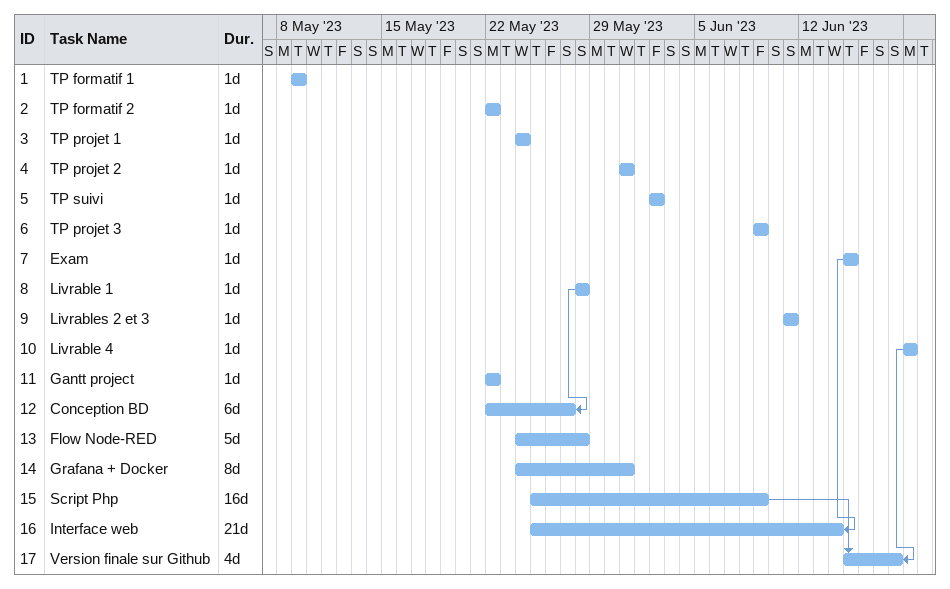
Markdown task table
| ID | Task | Duration | Start | Finish | Predecessors |
|---|---|---|---|---|---|
| 1 | TP formatif 1 | 1d | 2023-05-09 | 2023-05-09 |  |
| 2 | TP formatif 2 | 1d | 2023-05-22 | 2023-05-22 |  |
| 3 | TP projet 1 | 1d | 2023-05-24 | 2023-05-24 |  |
| 4 | TP projet 2 | 1d | 2023-05-31 | 2023-05-31 |  |
| 5 | TP suivi | 1d | 2023-06-02 | 2023-06-02 |  |
| 6 | TP projet 3 | 1d | 2023-06-09 | 2023-06-09 |  |
| 7 | Exam | 1d | 2023-06-15 | 2023-06-15 |  |
| 8 | Livrable 1 | 1d | 2023-05-28 | 2023-05-28 |  |
| 9 | Livrables 2 et 3 | 1d | 2023-06-11 | 2023-06-11 |  |
| 10 | Livrable 4 | 1d | 2023-06-19 | 2023-06-19 |  |
| 11 | Gantt project | 1d | 2023-05-22 | 2023-05-22 |  |
| 12 | Conception BD | 6d | 2023-05-22 | 2023-05-27 | 8SF |
| 13 | Flow Node-RED | 5d | 2023-05-24 | 2023-05-28 |  |
| 14 | Grafana + Docker | 8d | 2023-05-24 | 2023-05-31 |  |
| 15 | Script Php | 16d | 2023-05-25 | 2023-06-09 |  |
| 16 | Interface web | 21d | 2023-05-25 | 2023-06-14 | 7SF |
| 17 | Version finale sur Github | 4d | 2023-06-15 | 2023-06-18 | 10SF, 15, 16 |
